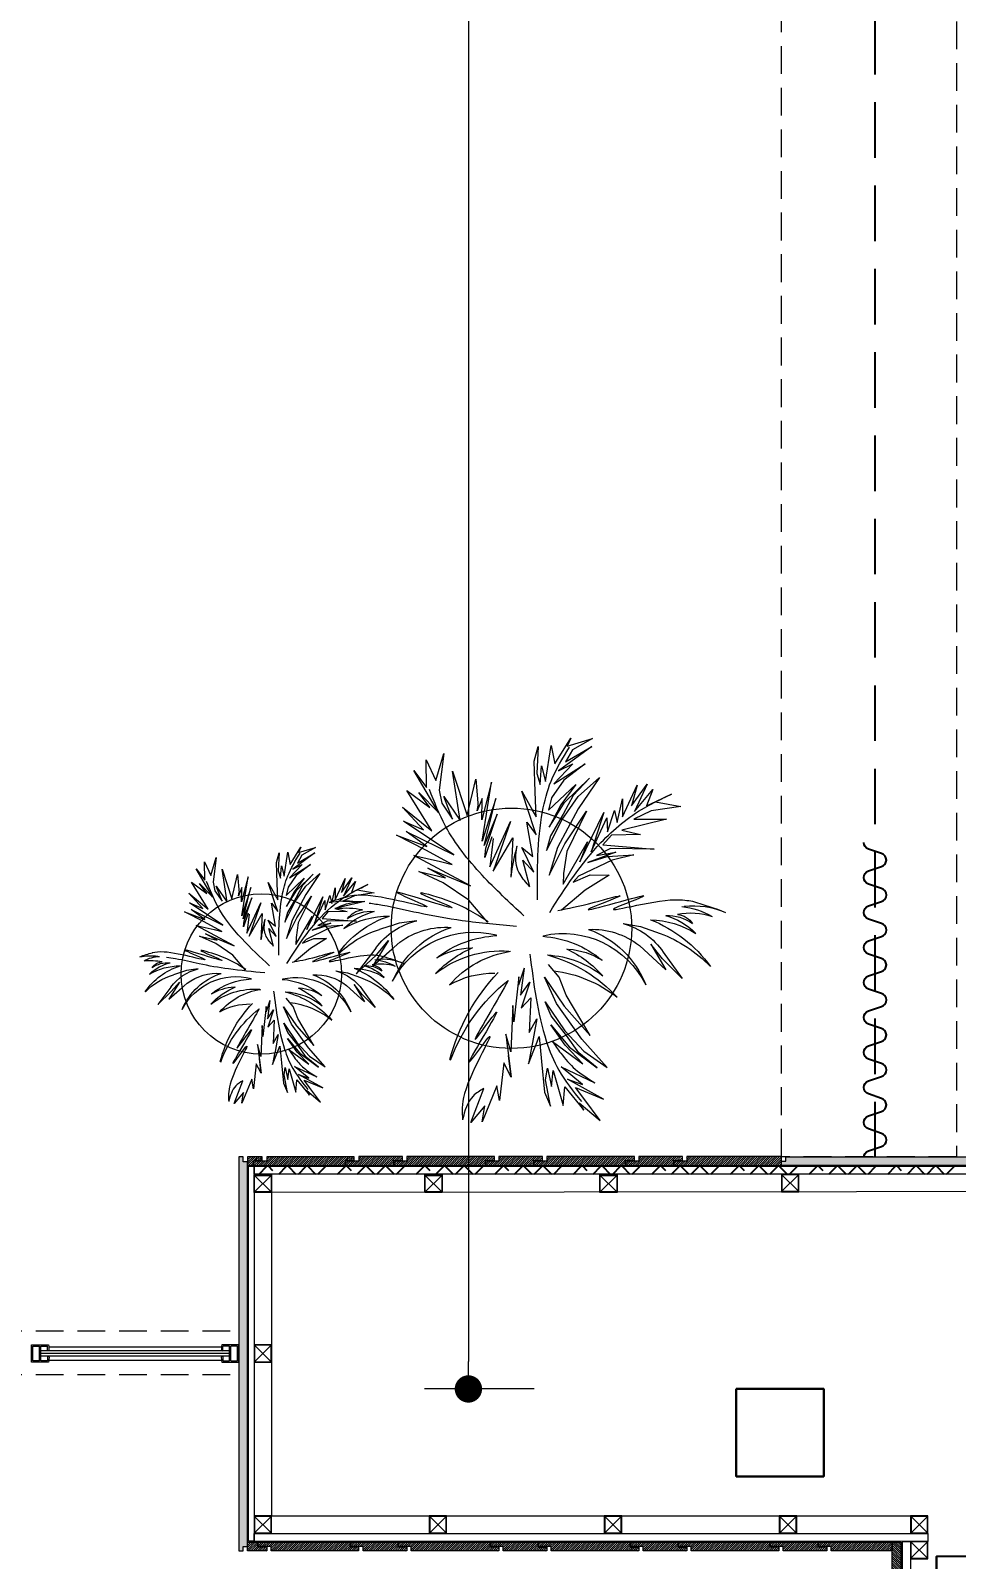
# Model space of a CAD drawing. Header units: centimetres. Extents: x 5488 to 20269, y -31398 to -19684.
# Drawn here: x 18247.1 to 18458.7, y -24051.3 to -23701.6 of the extents above; entities that cross this region are included whole.
import ezdxf

# ---------------------------------------------------------------- set-up
doc = ezdxf.new("R2010")
doc.units = ezdxf.units.CM
doc.set_wipeout_variables(frame=1)
doc.header["$PDMODE"] = 1
doc.linetypes.add('HIDDEN', pattern=[9.525, 6.35, -3.175])
doc.linetypes.add('HIDDENX2', pattern=[19.05, 12.7, -6.35])
doc.layers.add('0-LNS-VLF-PERDE', color=10, linetype='Continuous')
doc.layers.add('xxx_Auto_Kaplama_Alcipan Tarama', color=250, linetype='Continuous')
for name, color, linetype, lineweight in [('CRC_olcu_dıs', 201, 'Continuous', 20), ('xxx_Auto_Dograma_Cam', 153, 'Continuous', 0), ('xxx_Auto_Dograma_Metal', 157, 'Continuous', 0), ('xxx_Auto_Duvar_Duvar Plan Kesit', 7, 'Continuous', 30), ('xxx_Auto_Element_Dograma Metal', 211, 'Continuous', 20), ('xxx_Auto_Kaplama_Ahşap', 34, 'Continuous', 0), ('xxx_Auto_Kaplama_Ahşap Tarama', 16, 'Continuous', 5), ('xxx_Auto_Kaplama_Mermer', 43, 'Continuous', 13), ('xxx_Auto_Kaplama_Siva Sap', 253, 'Continuous', 13), ('xxx_Auto_Konstruksiyon_Metal', 141, 'Continuous', 0), ('xxx_Auto_Tasiyici_Betonarme', 1, 'Continuous', 30), ('xxx_Auto_Tefris_Silik', 252, 'Continuous', 13), ('xxx_Auto_Tefris_Tefris', 32, 'Continuous', 15)]:
    doc.layers.add(name, color=color, linetype=linetype, lineweight=lineweight)
doc.layers.add('wipeout', color=7, linetype='Continuous', true_color=0xffffff)
doc.layers.add('xxx_Auto_Kaplama_Mermer Tarama', color=7, linetype='Continuous', lineweight=0, true_color=0xadadad)
doc.layers.add('xxx_Auto_LANDSCAPE', color=7, linetype='Continuous', lineweight=0, true_color=0x496639)
doc.styles.add('AUTOBAN', font='')
doc.styles.get('AUTOBAN').set_extended_font_data('Helvetica Normal Tr')
doc.dimstyles.new('AUTO_DIM_1-50', dxfattribs={"dimtxt": 10, "dimasz": 6.25, "dimexe": 10, "dimexo": 10, "dimgap": 5, "dimtad": 1, "dimdec": 0, "dimzin": 0, "dimdsep": 46, "dimtxsty": 'AUTOBAN', "dimblk": 'DOT', "dimcen": 5, "dimclrd": 256, "dimclre": 256, "dimclrt": 256, "dimadec": 0, "dimazin": 0, "dimtfac": 1, "dimtdec": 0, "dimtix": 1, "dimtofl": 0, "dimtmove": 1, "dimatfit": 3, "dimfxl": 15, "dimfxlon": 1, "dimtolj": 1, "dimtzin": 0, "dimlwd": -1, "dimlwe": -1, "dimarcsym": 0})
pattern_1 = [(45, (12196.3593, -1362.3951), (-0.2499999996, 0.2499999996), [])]

# ---------------------------------------------------------------- blocks, each defined once
blk = doc.blocks.new('dkm_20_20')
at = {"layer": 'xxx_Auto_Tasiyici_Betonarme'}
blk.add_lwpolyline([(-10, 10), (10, 10), (10, -10), (-10, -10)], close=True, dxfattribs=at)
blk = doc.blocks.new('A$Cb3d25d0a')
at = {"layer": 'xxx_Auto_Konstruksiyon_Metal', "lineweight": 20}
h = blk.add_hatch(color=256, dxfattribs=at)
h.dxf.hatch_style = 1
h.paths.add_polyline_path([(2, 2), (2, -2), (-2, -2), (-2, 2)])
h.paths.add_polyline_path([(1.88, 1.88), (-1.88, 1.88), (-1.88, -1.88), (1.88, -1.88)], flags=16)
for points in [[(2, -2), (2, 2), (-2, 2), (-2, -2)], [(1.88, -1.88), (1.88, 1.88), (-1.88, 1.88), (-1.88, -1.88)]]:
    blk.add_lwpolyline(points, close=True, dxfattribs=at)
for points in [[(1.88, -1.88), (-1.88, 1.88)], [(1.88, 1.88), (-1.88, -1.88)]]:
    blk.add_lwpolyline(points, dxfattribs=at)
blk = doc.blocks.new('*U68')
at = {"layer": 'xxx_Auto_Konstruksiyon_Metal', "color": 0}
blk.add_blockref('A$Cb3d25d0a', (0, 0), dxfattribs=at)
blk = doc.blocks.new('*U69')
at = {"layer": 'xxx_Auto_Kaplama_Ahşap', "color": 0, "linetype": 'ByBlock', "lineweight": -2, "transparency": 16777216}
blk.add_blockref('*U68', (0, 0), dxfattribs=at)
blk = doc.blocks.new('*U79')
at = {"layer": 'xxx_Auto_Konstruksiyon_Metal', "color": 0, "xscale": -1, "rotation": 180}
blk.add_blockref('A$Cb3d25d0a', (0, 0), dxfattribs=at)
blk = doc.blocks.new('*U80')
at = {"layer": 'xxx_Auto_Kaplama_Ahşap', "color": 0, "linetype": 'ByBlock', "lineweight": -2, "transparency": 16777216}
blk.add_blockref('*U79', (0, 0), dxfattribs=at)
blk = doc.blocks.new('*U81')
at = {"layer": 'xxx_Auto_Konstruksiyon_Metal', "color": 0, "rotation": 180}
blk.add_blockref('A$Cb3d25d0a', (0, 0), dxfattribs=at)
blk = doc.blocks.new('*U82')
at = {"layer": 'xxx_Auto_Kaplama_Ahşap', "color": 0, "linetype": 'ByBlock', "lineweight": -2, "transparency": 16777216}
blk.add_blockref('*U81', (0, 0), dxfattribs=at)
blk = doc.blocks.new('gizliprofil_e')
at = {"layer": 'xxx_Auto_Element_Dograma Metal'}
for p, q in [((0.05, -2.3), (0.05, 1.1)), ((0.35, -2.3), (0.35, 1.1))]:
    blk.add_line(p, q, dxfattribs=at)
for points in [[(-1.7, -2.6), (2.2, -2.6), (2.2, 1.4), (-1.7, 1.4)], [(-1.5, 0.05), (-1.5, 0.05), (-1.5, 0.05), (-1.5, 1.1)], [(0.05, 1.1), (-1.5, 1.1)], [(0.35, -2.3), (1.9, -2.3), (1.9, 1.1), (0.35, 1.1)], [(-1.5, -1.25), (-1.5, -1.25), (-1.5, -1.25), (-1.5, -2.3)], [(-1.5, -2.3), (0.05, -2.3)]]:
    blk.add_lwpolyline(points, dxfattribs=at)
for centre, radius, start, end in [((3.52, 0.34), 5.32, 168.5228, 183.0808), ((-1.65, 0.24), 0.24, 230.6527, 307.686), ((2.75, -1.6), 4.56, 175.6886, 192.7072), ((-1.65, -1.44), 0.24, 52.3134, 129.3468)]:
    blk.add_arc(centre, radius, start, end, dxfattribs=at)
blk = doc.blocks.new('*U83')
at = {"layer": 'xxx_Auto_Konstruksiyon_Metal', "color": 0, "rotation": 180}
blk.add_blockref('A$Cb3d25d0a', (0, 0), dxfattribs=at)
blk = doc.blocks.new('*U84')
at = {"layer": 'xxx_Auto_Kaplama_Ahşap', "color": 0, "linetype": 'ByBlock', "lineweight": -2, "transparency": 16777216}
blk.add_blockref('*U83', (0, 0), dxfattribs=at)
blk = doc.blocks.new('*U85')
at = {"layer": 'xxx_Auto_Konstruksiyon_Metal', "color": 0, "rotation": 180}
blk.add_blockref('A$Cb3d25d0a', (0, 0), dxfattribs=at)
blk = doc.blocks.new('*U86')
at = {"layer": 'xxx_Auto_Kaplama_Ahşap', "color": 0, "linetype": 'ByBlock', "lineweight": -2, "transparency": 16777216}
blk.add_blockref('*U85', (0, 0), dxfattribs=at)
blk = doc.blocks.new('*U87')
at = {"layer": 'xxx_Auto_Konstruksiyon_Metal', "color": 0, "rotation": 180}
blk.add_blockref('A$Cb3d25d0a', (0, 0), dxfattribs=at)
blk = doc.blocks.new('*U88')
at = {"layer": 'xxx_Auto_Kaplama_Ahşap', "color": 0, "linetype": 'ByBlock', "lineweight": -2, "transparency": 16777216}
blk.add_blockref('*U87', (0, 0), dxfattribs=at)
blk = doc.blocks.new('*U89')
at = {"layer": 'xxx_Auto_Konstruksiyon_Metal', "color": 0, "rotation": 180}
blk.add_blockref('A$Cb3d25d0a', (0, 0), dxfattribs=at)
blk = doc.blocks.new('*U90')
at = {"layer": 'xxx_Auto_Kaplama_Ahşap', "color": 0, "linetype": 'ByBlock', "lineweight": -2, "transparency": 16777216}
blk.add_blockref('*U89', (0, 0), dxfattribs=at)
blk = doc.blocks.new('*U91')
at = {"layer": 'xxx_Auto_Konstruksiyon_Metal', "color": 0, "rotation": 180}
blk.add_blockref('A$Cb3d25d0a', (0, 0), dxfattribs=at)
blk = doc.blocks.new('*U92')
at = {"layer": 'xxx_Auto_Kaplama_Ahşap', "color": 0, "linetype": 'ByBlock', "lineweight": -2, "transparency": 16777216}
blk.add_blockref('*U91', (0, 0), dxfattribs=at)
blk = doc.blocks.new('*U54')
at = {"layer": '0-LNS-VLF-PERDE', "ltscale": 4}
blk.add_lwpolyline([(-167.48, 3.42, 0.322823), (-165.98, 4.5), (-164.98, 7.5, -0.720759), (-161.98, 7.5), (-160.98, 4.5, 0.720759), (-157.98, 4.5), (-156.98, 7.5, -0.322823), (-155.48, 8.58, -0.322823), (-153.98, 7.5), (-152.98, 4.5, 0.720759), (-149.98, 4.5), (-148.98, 7.5, -0.720759), (-145.98, 7.5), (-144.98, 4.5, 0.720759), (-141.98, 4.5), (-140.98, 7.5, -0.322823), (-139.48, 8.58, -0.322823), (-137.98, 7.5), (-136.98, 4.5, 0.720759), (-133.98, 4.5), (-132.98, 7.5, -0.720759), (-129.98, 7.5), (-128.98, 4.5, 0.720759), (-125.98, 4.5), (-124.98, 7.5, -0.322823), (-123.48, 8.58, -0.322823), (-121.98, 7.5), (-120.98, 4.5, 0.720759), (-117.98, 4.5), (-116.98, 7.5, -0.720759), (-113.98, 7.5), (-112.98, 4.5, 0.322823), (-111.48, 3.42, 0.322823), (-109.98, 4.5), (-108.98, 7.5, -0.720759), (-105.98, 7.5), (-104.98, 4.5, 0.720759), (-101.98, 4.5), (-100.98, 7.5, -0.322823), (-99.48, 8.58, -0.322823), (-97.98, 7.5), (-96.98, 4.5, 0.322823), (-95.48, 3.42, 0.322823)], format="xyb", dxfattribs=at)
at = {"layer": '0-LNS-VLF-PERDE', "linetype": 'HIDDENX2'}
blk.add_lwpolyline([(-167.48, 6), (654.28, 6)], dxfattribs=at)
blk = doc.blocks.new('palm_plan')
at = {"color": 0}
for p, q in [((-46.84, 87.45), (-62.2, 94.74)), ((-62.2, 94.74), (-52.98, 84)), ((-35.71, 74.41), (-52.98, 98.96)), ((-52.98, 98.96), (-46.84, 87.45)), ((-23.8, 73.26), (-39.93, 97.81)), ((-39.93, 97.81), (-36.47, 80.55)), ((-22.27, 78.25), (-29.56, 95.89)), ((-29.56, 95.89), (-23.8, 73.26)), ((-52.98, 84), (-70.26, 86.69)), ((-70.26, 86.69), (-48.38, 79.78)), ((-36.47, 80.55), (-41.85, 90.52)), ((-41.85, 90.52), (-35.71, 74.41)), ((-21.88, 91.67), (-22.27, 78.25)), ((-16.13, 54.85), (-21.88, 91.67)), ((-13.82, 72.11), (-16.89, 87.45)), ((-16.89, 87.45), (-16.13, 54.85)), ((-12.29, 92.06), (-13.82, 72.11)), ((-11.52, 71.73), (-12.29, 92.06)), ((-36.86, 60.22), (-62.58, 77.1)), ((-62.58, 77.1), (-41.47, 57.53)), ((-48.38, 79.78), (-41.85, 74.79)), ((-35.71, 64.82), (-46.07, 75.56)), ((-46.07, 75.56), (-36.86, 60.22)), ((-5.38, 77.1), (-8.83, 60.6)), ((-3.07, 37.59), (-5.38, 77.1)), ((36.16, 67.82), (44.9, 77.21)), ((-41.85, 74.79), (-35.71, 64.82)), ((-10.37, 53.31), (-11.52, 71.73)), ((-1.92, 65.97), (-3.07, 37.59)), ((-1.15, 53.7), (-1.92, 65.97)), ((2.3, 70.19), (-1.15, 53.7)), ((2.3, 53.7), (2.3, 70.19)), ((30.3, 58.6), (36.16, 67.82)), ((-41.47, 57.53), (-64.12, 62.14)), ((-64.12, 62.14), (-49.14, 53.7)), ((-8.83, 60.6), (-10.37, 53.31)), ((-30.97, 42.55), (-66.37, 52.44)), ((-66.37, 52.44), (-42.77, 48.25)), ((-42.77, 48.25), (-54.95, 53.58)), ((-54.95, 53.58), (-46.58, 53.2)), ((-46.58, 53.2), (-50, 53.96)), ((5.38, 34.9), (2.3, 53.7)), ((-29.07, 40.27), (-58.37, 45.97)), ((-58.37, 45.97), (-30.97, 42.55)), ((-27.93, 38.75), (-50, 41.03)), ((-50, 41.03), (-29.07, 40.27)), ((-35.92, 38.37), (-22.6, 36.85)), ((-22.6, 36.85), (-27.93, 38.75)), ((-80.73, 22.52), (-102.23, 28.66)), ((-102.23, 28.66), (-93.02, 21.76)), ((-89.18, 34.03), (-98.39, 35.56)), ((-98.39, 35.56), (-83.04, 29.43)), ((-72.29, 25.59), (-89.18, 34.03)), ((-77.66, 24.82), (-88.41, 28.66)), ((-88.41, 28.66), (-80.73, 22.52)), ((-83.04, 29.43), (-77.66, 24.82)), ((-48.49, 14.09), (-69.22, 33.26)), ((-69.22, 33.26), (-58.47, 18.69)), ((-18.55, 31.73), (-49.26, 31.73)), ((-49.26, 31.73), (-17.01, 28.66)), ((-17.01, 28.66), (-40.81, 26.36)), ((-35.44, 37.1), (-18.55, 31.73)), ((13.05, 18.41), (5.38, 34.9)), ((-106.07, 19.45), (-116.82, 7.18)), ((-93.02, 21.76), (-111.44, 19.45)), ((-111.44, 19.45), (-106.07, 19.45)), ((-58.47, 18.69), (-72.29, 25.59)), ((-35.44, 10.25), (-53.09, 22.52)), ((-53.09, 22.52), (-48.49, 14.09)), ((-40.81, 26.36), (-18.36, 17.24)), ((-116.82, 7.18), (-105.3, 15.62)), ((-112.21, 5.65), (-89.95, 17.92)), ((-96.86, 16.39), (-112.21, 5.65)), ((-105.3, 15.62), (-96.86, 16.39)), ((-81.5, 17.15), (-100.69, 4.88)), ((-100.69, 4.88), (-86.11, 12.55)), ((-89.95, 17.92), (-97.62, 11.78)), ((-97.62, 11.78), (-81.5, 17.15)), ((-65.38, 13.32), (-86.88, 4.88)), ((-86.11, 12.55), (-73.06, 14.85)), ((-73.06, 14.85), (-65.38, 13.32)), ((-26.99, 5.65), (-37.74, 18.69)), ((-37.74, 18.69), (-35.44, 10.25)), ((-17.78, 4.11), (-30.83, 14.85)), ((-30.83, 14.85), (-26.99, 5.65)), ((-80.73, 0.28), (-96.86, -6.62)), ((-73.82, 6.42), (-93.78, -1.25)), ((-93.78, -1.25), (-79.97, 3.35)), ((-86.88, 4.88), (-71.52, 7.95)), ((-63.84, 3.35), (-80.73, 0.28)), ((-79.97, 3.35), (-66.91, 4.11)), ((-56.17, 8.72), (-73.82, 6.42)), ((-71.52, 7.95), (-56.17, 8.72)), ((-66.91, 4.11), (-51.56, 5.65)), ((-42.35, 4.11), (-63.84, 3.35)), ((-51.56, 5.65), (-42.35, 4.11)), ((-96.86, -6.62), (-73.82, -2.79)), ((-50.79, -4.32), (-74.59, -8.16)), ((-74.59, -8.16), (-46.95, -7.39)), ((-73.82, -2.79), (-46.95, -1.25)), ((-29.29, -3.56), (-50.79, -4.32)), ((-46.95, -1.25), (-29.29, -3.56)), ((-46.95, -7.39), (-33.9, -11.23)), ((-44.65, -17.36), (-78.43, -18.13)), ((-78.43, -18.13), (-53.09, -21.2)), ((-27.71, -13.75), (-57.7, -16.59)), ((-57.7, -16.59), (-44.65, -17.36)), ((-33.9, -11.23), (-27.71, -13.75)), ((29.25, -13.53), (45.37, -18.59)), ((29.25, -13.53), (40.16, -14.9)), ((40.16, -14.9), (35.5, -12.77)), ((35.5, -12.77), (62.01, -21.59)), ((45.37, -18.59), (35.57, -20.41)), ((62.01, -21.59), (53.08, -16.94)), ((53.08, -16.94), (79.49, -27.71)), ((-76.13, -28.1), (-90.71, -25.03)), ((-90.71, -25.03), (-80.73, -29.63)), ((-68.45, -25.03), (-82.27, -23.5)), ((-82.27, -23.5), (-76.13, -28.1)), ((-53.09, -21.2), (-76.13, -21.2)), ((-76.13, -21.2), (-68.45, -25.03)), ((-75.36, -44.21), (-67.68, -28.1)), ((-60, -25.8), (-70.75, -55.71)), ((-67.68, -28.1), (-60, -25.8)), ((-60, -31.17), (-52.33, -25.03)), ((-59.24, -35), (-46.18, -21.96)), ((-52.33, -25.03), (-59.24, -35)), ((-46.18, -21.96), (-54.63, -31.17)), ((-53.86, -35), (-36.2, -20.43)), ((-40.04, -26.57), (-44.65, -37.3)), ((-44.65, -37.3), (-30.11, -27.61)), ((-31.6, -18.9), (-40.04, -26.57)), ((-36.2, -20.43), (-31.6, -18.9)), ((-30.11, -27.61), (-12.86, -19.5)), ((25.22, -35.42), (20.93, -26.32)), ((40.7, -40.9), (29.12, -27.37)), ((29.12, -27.37), (40.23, -45.79)), ((35.57, -20.41), (52.36, -22.28)), ((52.36, -22.28), (44.04, -24.96)), ((44.04, -24.96), (63.97, -33.04)), ((79.49, -27.71), (70.84, -20.24)), ((70.84, -20.24), (93.51, -34.47)), ((93.51, -34.47), (82.18, -27.35)), ((93.51, -34.47), (87.39, -26.64)), ((87.39, -26.64), (109.62, -33.92)), ((129.23, -23.51), (107.01, -21.95)), ((116.39, -26.98), (129.23, -23.51)), ((126.11, -29.76), (116.39, -26.98)), ((-89.18, -31.93), (-105.3, -35)), ((-105.3, -35), (-86.88, -35)), ((-86.88, -35), (-103.77, -39.6)), ((-80.73, -29.63), (-102.23, -29.63)), ((-102.23, -29.63), (-89.18, -31.93)), ((-91.48, -44.21), (-82.27, -36.54)), ((-90.71, -54.94), (-73.06, -32.7)), ((-82.27, -36.54), (-90.71, -54.94)), ((-73.06, -32.7), (-75.36, -44.21)), ((-70.75, -55.71), (-60, -31.17)), ((-54.63, -31.17), (-62.31, -45.74)), ((-62.31, -45.74), (-53.86, -35)), ((33.49, -43.95), (25.22, -35.42)), ((49, -40.98), (42.68, -34.1)), ((42.68, -34.1), (53.79, -52.52)), ((63.97, -33.04), (54.38, -33.8)), ((54.38, -33.8), (81.77, -40.67)), ((109.62, -33.92), (102.15, -28.72)), ((102.15, -28.72), (126.11, -29.76)), ((-93.02, -40.37), (-106.07, -51.11)), ((-106.07, -51.11), (-97.62, -44.21)), ((-103.77, -39.6), (-93.02, -40.37)), ((-97.62, -44.21), (-101.46, -59.55)), ((-101.46, -59.55), (-91.48, -44.21)), ((50.03, -67.81), (33.49, -43.95)), ((40.23, -45.79), (50.03, -67.81)), ((54.11, -64.23), (40.7, -40.9)), ((56.11, -54.67), (49, -40.98)), ((61.84, -56.44), (54.09, -43.16)), ((54.09, -43.16), (61.81, -59.2)), ((81.77, -40.67), (63.69, -39.64)), ((63.69, -39.64), (77.03, -47.43)), ((53.79, -52.52), (60.45, -68.34)), ((62.6, -66.02), (56.11, -54.67)), ((67.67, -70.97), (61.84, -56.44)), ((62.98, -48.36), (67.67, -70.97)), ((77.03, -47.43), (93.33, -56.96)), ((88.41, -59.26), (79.08, -56.18)), ((79.08, -56.18), (95.97, -70.83)), ((86.12, -54.34), (79.33, -52.35)), ((79.33, -52.35), (88.41, -59.26)), ((99.65, -63.84), (86.12, -54.34)), ((-21.11, -57.48), (-24, -68.02)), ((63.49, -85.62), (54.11, -64.23)), ((61.81, -59.2), (66.31, -80.11)), ((79.32, -76.19), (75, -59.76)), ((75, -59.76), (75.22, -82.54)), ((93.33, -56.96), (99.65, -63.84)), ((-24, -68.02), (-25.08, -80.8)), ((60.45, -68.34), (63.49, -85.62)), ((66.31, -80.11), (62.6, -66.02)), ((80.26, -66.41), (79.32, -76.19)), ((82.16, -91.76), (80.26, -66.41)), ((82.76, -73.04), (82.16, -91.76)), ((86.73, -80.53), (82.76, -73.04)), ((95.97, -70.83), (85.15, -66.89)), ((85.15, -66.89), (93.3, -83.57)), ((95.03, -95.31), (86.73, -80.53)), ((93.3, -83.57), (90.36, -79.07)), ((90.36, -79.07), (95.03, -95.31))]:
    blk.add_line(p, q, dxfattribs=at)
for points in [[(56.14, 74.49), (75.63, 78.86), (59.72, 72.5), (48.59, 69.33), (66.88, 71.71), (46.6, 62.55)], [(-15.51, -87.3), (-5.65, -104.67), (-11.63, -88.62), (-16.76, -78.24), (-6.23, -93.38), (-13.08, -72.21)]]:
    blk.add_lwpolyline(points, dxfattribs=at)
for centre, radius, start, end in [((99.17, 53.3), 81.81, 133.81944, 142.41499), ((64.92, 79.92), 34.25, 126.95285, 151.86942), ((82.98, 82.64), 50.1, 143.6631, 162.87038), ((90.53, 79.14), 53.98, 149.04253, 166.44838), ((85.76, 51.52), 56.24, 125.181, 155.21391), ((80.37, 33.28), 61.93, 99.57062, 137.52091), ((69.12, 57.69), 42.79, 111.98001, 140.92778), ((59.95, 75.91), 25.52, 120.68228, 159.65167), ((49.47, 85.09), 13.11, 100.6314, 149.19483), ((92.71, 33.32), 65.05, 110.59419, 137.49724), ((64.52, 31.9), 43.41, 101.12715, 142.03804), ((73.53, 0.03), 56.68, 93.0923, 169.43104), ((69.91, 20.84), 47.78, 119.2037, 159.35603), ((68.76, -2.86), 59.51, 88.35274, 137.05741), ((75.71, -19.74), 64.86, 117.24824, 152.69594), ((71.95, 0.37), 45.64, 124.63013, 152.18172), ((85.89, -24.6), 66.7, 117.57029, 159.02957), ((77.24, -30.93), 69.13, 108.74819, 132.00795), ((75.42, -36.07), 62.46, 106.29112, 146.55726), ((89.12, -20.29), 54.1, 125.24331, 156.33285), ((77.98, -118.6), 124.94, 80.11436, 108.49853), ((90.77, -108.29), 112.52, 85.42798, 116.71611), ((51.32, -50.14), 56.68, 142.79498, 219.13373), ((67.42, -38.46), 64.86, 159.53008, 194.97778), ((72.58, -45.48), 60.92, 158.59015, 193.41286), ((103.98, -38.38), 89.4, 170.25724, 202.88355), ((50, -49.19), 45.64, 160.04431, 187.5959), ((76.73, -32.07), 69.13, 180.21807, 203.47783), ((97.56, -54.6), 78.17, 162.32522, 193.71765), ((33.47, -61.44), 47.78, 152.87, 193.02233), ((50.25, -44.67), 59.51, 175.16861, 223.87329), ((21.66, -64.88), 43.41, 170.18799, 211.09887), ((21.4, -93.79), 56.24, 157.01211, 187.04502), ((54.53, -75.84), 85, 177.29514, 209.19575), ((-14, -91.07), 25.52, 152.57436, 191.54374), ((5.65, -85.62), 42.79, 171.29824, 200.24601), ((62.27, -86.14), 87.67, 176.46895, 200.82085), ((-1.59, -113.58), 52.23, 149.5519, 178.13356), ((200.52, -129.14), 254.9, 171.27038, 176.11868), ((2.24, -101.23), 50.49, 162.36513, 184.77305), ((-5.72, -110.21), 42.63, 144.61489, 173.56583), ((-27.84, -89.48), 13.11, 163.0312, 211.59462)]:
    blk.add_arc(centre, radius, start, end, dxfattribs=at)
for points in [[(12.54, 18.56), (11.25, 47.52), (13.83, 63.6), (13.83, 42.37), (19.63, 77.12), (19.63, 57.81), (29.29, 93.85), (34.44, 103.5)], [(0, 0), (-12.02, 33.89), (-30.06, 66.92), (-46.37, 85.36)], [(7.87, 1.31), (18.64, 33.22), (25.57, 59.75), (30.57, 81.66), (32.88, 89.74)], [(-12.4, -3.56), (-63.08, 16.39), (-82.27, 19.45), (-106.07, 17.92)], [(-17.78, 4.11), (-22.26, 12.87), (-31.96, 20.07), (-37.05, 21.73), (-25.27, 19.36), (-18.36, 17.24)], [(40.19, -7.78), (65.46, -5.69), (81.71, -4.5), (61.04, -9.39), (96.2, -7.03), (77.41, -11.47), (114.7, -12.58), (129.93, -18.14)], [(-8.57, -13.53), (-60.77, -24.26), (-91.48, -39.6), (-102.23, -48.04)], [(-11.67, -17.51), (-25.7, -35.93), (-35.89, -48.65), (-20.16, -34.38), (-42, -62.03), (-27.7, -49.05), (-47.89, -80.43), (-51.58, -90.73)], [(19.89, -13.23), (64.29, -44.75), (77.35, -59.14), (89.08, -79.91)], [(107.01, -21.95), (113.96, -17.96), (129.93, -18.14)], [(62.98, -48.36), (67.38, -55.92), (72.6, -68.22), (75.22, -82.54)]]:
    blk.add_spline(points, degree=3, dxfattribs=at)
blk = doc.blocks.new('A$C21533CF2')
blk.add_wipeout([(74.13, 39.49), (75.2, 40.42), (76.21, 41.4), (77.18, 42.44), (78.09, 43.52), (78.94, 44.65), (79.73, 45.82), (80.45, 47.03), (81.12, 48.28), (81.71, 49.57), (82.24, 50.88), (82.7, 52.21), (83.09, 53.57), (83.41, 54.95), (83.65, 56.34), (83.82, 57.75), (83.92, 59.16), (83.94, 60.57), (83.89, 61.99), (83.77, 63.39), (83.57, 64.79), (83.3, 66.18), (82.96, 67.55), (82.54, 68.91), (82.06, 70.23), (81.5, 71.54), (80.88, 72.81), (80.2, 74.04), (79.45, 75.24), (78.63, 76.4), (77.76, 77.51), (76.83, 78.58), (75.85, 79.6), (74.82, 80.56), (73.73, 81.47), (72.6, 82.32), (71.43, 83.11), (70.22, 83.83), (68.97, 84.5), (67.69, 85.09), (66.37, 85.62), (65.04, 86.08), (63.68, 86.47), (62.3, 86.79), (60.91, 87.03), (59.5, 87.2), (58.09, 87.3), (56.68, 87.32), (55.27, 87.27), (53.86, 87.15), (52.46, 86.95), (51.07, 86.68), (49.7, 86.34), (48.35, 85.92), (47.02, 85.44), (45.72, 84.89), (44.45, 84.26), (43.21, 83.58), (42.01, 82.83), (40.85, 82.02), (39.74, 81.14), (38.67, 80.22), (37.66, 79.23), (36.69, 78.2), (35.78, 77.11), (34.93, 75.98), (34.14, 74.81), (33.42, 73.6), (32.75, 72.35), (32.16, 71.07), (31.63, 69.76), (31.17, 68.42), (30.78, 67.06), (30.46, 65.68), (30.22, 64.29), (30.05, 62.89), (29.95, 61.47), (29.93, 60.06), (29.98, 58.65), (30.1, 57.24), (30.3, 55.84), (30.57, 54.45), (30.91, 53.08), (31.33, 51.73), (31.81, 50.4), (32.37, 49.1), (32.99, 47.83), (33.67, 46.59), (34.42, 45.39), (35.24, 44.23), (36.11, 43.12), (37.04, 42.05), (38.02, 41.04), (39.05, 40.07), (40.14, 39.17), (41.27, 38.32), (42.44, 37.53), (43.65, 36.8), (44.9, 36.14), (46.18, 35.54), (47.5, 35.01), (48.83, 34.55), (50.19, 34.16), (51.57, 33.85), (52.96, 33.6), (54.37, 33.43), (55.78, 33.33), (57.19, 33.31), (58.6, 33.36), (60.01, 33.48), (61.41, 33.68), (62.8, 33.95), (64.17, 34.3), (65.52, 34.71), (66.85, 35.19), (68.15, 35.75), (69.42, 36.37), (70.66, 37.06), (71.86, 37.81), (73.02, 38.62)]).dxf.layer = 'wipeout'
at = {"layer": 'xxx_Auto_Tefris_Tefris'}
blk.add_circle((56.93, 60.32), 27, dxfattribs=at)
at = {"layer": 'xxx_Auto_LANDSCAPE', "xscale": -0.364783083416274, "yscale": 0.364783083416274, "zscale": 0.3647830834162722, "rotation": 328.9633282841189}
blk.add_blockref('palm_plan', (59.41, 57.23), dxfattribs=at)
blk = doc.blocks.new('_DOT')
at = {"color": 0, "linetype": 'ByBlock', "lineweight": 0}
blk.add_line((-0.5, 0), (-1, 0), dxfattribs=at)
at = {"linetype": 'ByBlock', "lineweight": 0, "const_width": 0.5}
blk.add_lwpolyline([(-0.25, 0, 1), (0.25, 0, 1)], format="xyb", close=True, dxfattribs=at)
blk = doc.blocks.new('*D203')
at = {"layer": 'Defpoints', "color": 0, "transparency": 16777216}
for p in [(18411.95, -23081.67), (18347.15, -24012.29), (18408.38, -24012.29)]:
    blk.add_point(p, dxfattribs=at)
at = {"layer": 'xxx_Auto_Konstruksiyon_Metal', "transparency": 16777216}
for p, q in [((18362.15, -23081.67), (18337.15, -23081.67)), ((18347.15, -23087.92), (18347.15, -24006.04)), ((18362.15, -24012.29), (18337.15, -24012.29))]:
    blk.add_line(p, q, dxfattribs=at)
at = {"layer": 'xxx_Auto_Konstruksiyon_Metal', "transparency": 16777216, "xscale": 6.25, "yscale": 6.25, "zscale": 6.25}
for p, rotation in [((18347.15, -23081.67), 90), ((18347.15, -24012.29), 270)]:
    blk.add_blockref('_DOT', p, dxfattribs=dict(at, rotation=rotation))
at = {"layer": 'xxx_Auto_Konstruksiyon_Metal', "transparency": 16777216, "insert": (18337.15, -23546.98), "char_height": 10, "attachment_point": 5, "rotation": 90, "style": 'AUTOBAN'}
blk.add_mtext('\\A1;931', dxfattribs=at)

msp = doc.modelspace()

# ---------------------------------------------------------------- hatches: boundary and pattern name
at = {"layer": 'xxx_Auto_Kaplama_Ahşap Tarama', "true_color": 0xcba65d}
h = msp.add_hatch(dxfattribs=at)
h.set_pattern_fill('JIS_WOOD', color=43, scale=0.5)
h.set_pattern_definition([(45, (12195.3593, -1274.23445), (-0.2499999996, 0.2499999996), [])])
h.paths.add_polyline_path([(18296.69, -23961.17), (18298.05, -23961.17), (18298.05, -23960.07), (18300.05, -23960.07), (18300.05, -23959.17), (18296.69, -23959.17)])
h = msp.add_hatch(dxfattribs=at)
h.set_pattern_fill('JIS_WOOD', color=43, scale=0.5)
h.set_pattern_definition([(45, (-9779.61303, 0), (-0.2499999996, 0.2499999996), [])])
h.paths.add_polyline_path([(18397.07, -23960.16), (18394.07, -23960.16), (18394.07, -23961.16), (18394.39, -23961.16), (18418.68, -23961.16), (18418.68, -23959.16), (18397.07, -23959.16)])
h.paths.add_polyline_path([(18386.08, -23960.16), (18383.08, -23960.16), (18383.08, -23961.16), (18383.4, -23961.16), (18394.07, -23961.16), (18394.08, -23960.06), (18396.07, -23960.06), (18396.07, -23959.16), (18386.08, -23959.16)])
h.paths.add_polyline_path([(18365.08, -23960.16), (18362.08, -23960.16), (18362.08, -23961.16), (18362.4, -23961.16), (18383.08, -23961.16), (18383.08, -23960.06), (18385.08, -23960.06), (18385.08, -23959.16), (18365.08, -23959.16)])
h.paths.add_polyline_path([(18354.08, -23960.16), (18351.08, -23960.16), (18351.08, -23961.16), (18351.4, -23961.16), (18362.08, -23961.16), (18362.08, -23960.06), (18364.08, -23960.06), (18364.08, -23959.16), (18354.08, -23959.16)])
h.paths.add_polyline_path([(18333.08, -23960.17), (18330.08, -23960.17), (18330.08, -23961.17), (18330.4, -23961.17), (18351.08, -23961.17), (18351.08, -23960.07), (18353.08, -23960.07), (18353.08, -23959.16), (18333.08, -23959.16)])
h.paths.add_polyline_path([(18301.05, -23960.17), (18298.05, -23960.17), (18298.05, -23961.17), (18309.82, -23961.17), (18319.08, -23961.17), (18319.08, -23960.07), (18321.04, -23960.07), (18321.04, -23959.17), (18301.05, -23959.17)])
h.paths.add_polyline_path([(18322.08, -23960.17), (18319.08, -23960.17), (18319.08, -23961.17), (18319.4, -23961.17), (18330.08, -23961.17), (18330.08, -23960.07), (18332.08, -23960.07), (18332.08, -23959.16), (18322.08, -23959.16)])
h = msp.add_hatch(dxfattribs=at)
h.set_pattern_fill('JIS_WOOD', color=43, scale=0.5)
h.set_pattern_definition(pattern_1)
h.paths.add_polyline_path([(18296.69, -24047.33), (18299.05, -24047.33), (18299.05, -24048.43), (18301.05, -24048.43), (18301.05, -24049.33), (18296.69, -24049.33)])
h = msp.add_hatch(dxfattribs=at)
h.set_pattern_fill('JIS_WOOD', color=43, scale=0.5)
h.set_pattern_definition(pattern_1)
h.paths.add_polyline_path([(18302.05, -24048.33), (18299.05, -24048.33), (18299.05, -24047.33), (18309.82, -24047.33), (18320.09, -24047.33), (18320.09, -24048.43), (18322.05, -24048.43), (18322.05, -24049.33), (18302.05, -24049.33)])
h = msp.add_hatch(dxfattribs=at)
h.set_pattern_fill('JIS_WOOD', color=43, scale=0.5, angle=180)
h.set_pattern_definition([(225, (24350.6669, -46730.4657), (0.2499999996, -0.2499999996), [])])
h.paths.add_polyline_path([(18323.09, -24048.33), (18320.09, -24048.33), (18320.09, -24047.33), (18320.41, -24047.33), (18331.09, -24047.33), (18331.09, -24048.43), (18333.09, -24048.43), (18333.09, -24049.33), (18323.09, -24049.33)])
h = msp.add_hatch(dxfattribs=at)
h.set_pattern_fill('JIS_WOOD', color=43, scale=0.5, angle=180)
h.set_pattern_definition([(225, (24361.66447, -46730.4686), (0.2499999996, -0.2499999996), [])])
h.paths.add_polyline_path([(18334.09, -24048.33), (18331.09, -24048.33), (18331.09, -24047.33), (18331.41, -24047.33), (18352.09, -24047.33), (18352.09, -24048.43), (18354.09, -24048.43), (18354.09, -24049.33), (18334.09, -24049.33)])
h = msp.add_hatch(dxfattribs=at)
h.set_pattern_fill('JIS_WOOD', color=43, scale=0.5, angle=180)
h.set_pattern_definition([(225, (24382.66406, -46730.46977), (0.2499999996, -0.2499999996), [])])
h.paths.add_polyline_path([(18355.09, -24048.34), (18352.09, -24048.34), (18352.09, -24047.33), (18352.41, -24047.33), (18363.09, -24047.33), (18363.09, -24048.44), (18365.09, -24048.44), (18365.09, -24049.34), (18355.09, -24049.34)])
h = msp.add_hatch(dxfattribs=at)
h.set_pattern_fill('JIS_WOOD', color=43, scale=0.5, angle=180)
h.set_pattern_definition([(225, (24393.6616, -46730.4727), (0.2499999996, -0.2499999996), [])])
h.paths.add_polyline_path([(18366.09, -24048.34), (18363.09, -24048.34), (18363.09, -24047.33), (18363.41, -24047.33), (18384.09, -24047.33), (18384.09, -24048.44), (18386.09, -24048.44), (18386.09, -24049.34), (18366.09, -24049.34)])
h = msp.add_hatch(dxfattribs=at)
h.set_pattern_fill('JIS_WOOD', color=43, scale=0.5, angle=180)
h.set_pattern_definition([(225, (24414.6612, -46730.47386), (0.2499999996, -0.2499999996), [])])
h.paths.add_polyline_path([(18387.09, -24048.34), (18384.09, -24048.34), (18384.09, -24047.34), (18384.41, -24047.34), (18395.09, -24047.34), (18395.09, -24048.44), (18397.09, -24048.44), (18397.09, -24049.34), (18387.09, -24049.34)])
h = msp.add_hatch(dxfattribs=at)
h.set_pattern_fill('JIS_WOOD', color=43, scale=0.5, angle=180)
h.set_pattern_definition([(225, (24425.65874, -46730.4509), (0.2499999996, -0.2499999996), [])])
h.paths.add_polyline_path([(18398.08, -24048.31), (18395.09, -24048.31), (18395.09, -24047.31), (18395.4, -24047.31), (18416.08, -24047.31), (18416.09, -24048.41), (18418.08, -24048.41), (18418.08, -24049.32), (18398.08, -24049.32)])
h = msp.add_hatch(dxfattribs=at)
h.set_pattern_fill('JIS_WOOD', color=43, scale=0.5, angle=180)
h.set_pattern_definition([(225, (24446.65833, -46730.45206), (0.2499999996, -0.2499999996), [])])
h.paths.add_polyline_path([(18419.08, -24048.32), (18416.08, -24048.32), (18416.08, -24047.32), (18416.4, -24047.32), (18427.08, -24047.32), (18427.08, -24048.42), (18429.08, -24048.42), (18429.08, -24049.32), (18419.08, -24049.32)])
h = msp.add_hatch(dxfattribs=at)
h.set_pattern_fill('JIS_WOOD', color=43, scale=0.5, angle=180)
h.set_pattern_definition([(225, (24457.6559, -46730.47737), (0.2499999996, -0.2499999996), [])])
h.paths.add_polyline_path([(18430.08, -24048.32), (18427.08, -24048.32), (18427.08, -24047.32), (18427.4, -24047.32), (18443.98, -24047.32), (18443.98, -24049.32), (18430.08, -24049.32)])
h = msp.add_hatch(dxfattribs=at)
h.set_pattern_fill('JIS_WOOD', color=43, scale=0.5, angle=90)
h.set_pattern_definition([(135, (-4237.147, -30074.89058), (-0.2499999996, -0.2499999996), [])])
h.paths.add_polyline_path([(18445.99, -24047.32), (18445.99, -24055.31), (18444.89, -24055.32), (18444.89, -24057.31), (18443.98, -24057.31), (18443.98, -24047.32)])
at = {"layer": 'xxx_Auto_Kaplama_Alcipan Tarama'}
h = msp.add_hatch(dxfattribs=at)
h.set_pattern_fill('ANSI38', color=256, angle=180)
h.set_pattern_definition([(225, (2130.074, -29858.9856), (2.24506403, -2.24506403), []), (315, (2130.074, -29858.9856), (6.7351921, -2.24506403), [7.9375, -4.7625])])
h.paths.add_polyline_path([(18417.67, -23961.36), (18297.17, -23961.36), (18297.17, -23963.17), (18499.67, -23963.17), (18499.67, -23963.16), (18503.66, -23963.16), (18503.66, -23961.36)])
at = {"layer": 'xxx_Auto_Kaplama_Mermer Tarama'}
h = msp.add_hatch(dxfattribs=at)
h.set_pattern_fill('AR-CONC', color=241, scale=0.01)
h.set_pattern_definition([(50, (11974.298, -1353.1442), (1.82184669, -0.15939086), [0.1905, -2.0955]), (355, (11974.298, -1353.1442), (-0.35243421, 1.91056845), [0.1524, -1.67640584]), (100.451445, (11974.4499, -1353.1575), (1.46941247, 1.75117752), [0.16190009, -1.78090245]), (46.1842, (11974.298, -1352.6362), (2.7107904, -0.42042328), [0.28575, -3.14325]), (96.635558, (11974.524, -1352.6712), (2.37404134, 2.47426125), [0.24285023, -2.67135608]), (351.184151, (11974.298, -1352.6362), (2.37404134, 2.47426125), [0.22859967, -2.51459732]), (21, (11974.552, -1352.7632), (1.51614391, -1.02265198), [0.1905, -2.0955]), (326, (11974.552, -1352.7632), (0.61802028, 1.84187966), [0.1524, -1.6764]), (71.451445, (11974.6784, -1352.8484), (2.13416419, 0.81922769), [0.16190009, -1.78089938]), (37.5, (11974.29803, -1353.1442), (0.030886033, 0.845550389), [0, -1.65608, 0, -1.7018, 0, -1.68275]), (7.5, (11974.298, -1353.1442), (0.668196625, 1.001805748), [0, -0.97028, 0, -1.61798, 0, -0.64135]), (327.5, (11973.7316, -1353.1442), (1.355905952, -0.05728744), [0, -0.635, 0, -1.9812, 0, -2.6289]), (317.5, (11973.4776, -1353.1442), (1.481291814, 0.25426491), [0, -0.8255, 0, -1.31572, 0, -1.8669])])
h.paths.add_polyline_path([(18296.69, -23960.33), (18295.69, -23960.33), (18295.69, -23959.17), (18294.69, -23959.17), (18294.69, -24002.17), (18294.69, -24006.17), (18294.69, -24049.33), (18295.69, -24049.33), (18295.69, -24048.33), (18296.69, -24048.33), (18296.69, -24047.33)])
h = msp.add_hatch(dxfattribs=at)
h.set_pattern_fill('AR-CONC', color=241, scale=0.01, angle=90)
h.set_pattern_definition([(140, (2131.085, -29898.9872), (0.15939086, 1.82184669), [0.1905, -2.0955]), (85, (2131.085, -29898.9872), (-1.91056845, -0.35243421), [0.1524, -1.67640584]), (190.451445, (2131.0983, -29898.8353), (-1.75117752, 1.46941247), [0.16190009, -1.78090245]), (136.1842, (2130.577, -29898.9872), (0.42042328, 2.7107904), [0.28575, -3.14325]), (186.635558, (2130.612, -29898.7613), (-2.47426125, 2.37404134), [0.24285023, -2.6713561]), (81.184151, (2130.577, -29898.9872), (-2.47426125, 2.37404134), [0.22859967, -2.5145973]), (111, (2130.704, -29898.7332), (1.02265198, 1.51614391), [0.1905, -2.0955]), (56, (2130.704, -29898.7332), (-1.84187966, 0.61802028), [0.1524, -1.6764]), (161.451445, (2130.7892, -29898.6068), (-0.81922769, 2.1341642), [0.16190009, -1.78089938]), (127.5, (2131.085, -29898.9872), (-0.845550389, 0.030886033), [0, -1.65608, 0, -1.7018, 0, -1.68275]), (97.5, (2131.085, -29898.9872), (-1.00180575, 0.668196625), [0, -0.97028, 0, -1.61798, 0, -0.64135]), (57.5, (2131.085, -29899.5536), (0.05728744, 1.355905952), [0, -0.635, 0, -1.9812, 0, -2.6289]), (47.5, (2131.085, -29899.8076), (-0.25426491, 1.48129181), [0, -0.8255, 0, -1.31572, 0, -1.8669])])
edge = h.paths.add_edge_path()
edge.add_line((18419.68, -23959.17), (18508.68, -23959.17))
edge.add_line((18508.68, -23959.17), (18508.68, -23960.17))
edge.add_line((18508.68, -23960.17), (18507.68, -23960.17))
edge.add_line((18507.68, -23960.17), (18507.68, -23961.17))
edge.add_line((18507.68, -23961.17), (18418.68, -23961.17))
edge.add_line((18418.68, -23961.17), (18418.68, -23960.17))
edge.add_line((18418.68, -23960.17), (18419.68, -23960.17))
edge.add_line((18419.68, -23960.17), (18419.68, -23959.17))

# ---------------------------------------------------------------- linework, layer by layer
at = {"layer": 'xxx_Auto_Dograma_Cam'}
for points in [[(18292.54, -24003.57), (18249.44, -24003.57)], [(18292.54, -24004.17), (18249.44, -24004.17)], [(18292.54, -24004.77), (18249.44, -24004.77)]]:
    msp.add_lwpolyline(points, dxfattribs=at)
at = {"layer": 'xxx_Auto_Dograma_Metal'}
for points in [[(18251.27, -24002.67), (18290.69, -24002.67)], [(18251.27, -24005.67), (18290.69, -24005.67)]]:
    msp.add_lwpolyline(points, dxfattribs=at)
at = {"layer": 'xxx_Auto_Duvar_Duvar Plan Kesit'}
msp.add_lwpolyline([(19000.55, -24049.13), (18627.75, -24049.8), (18627.75, -24049.44), (18454.13, -24050.62), (18454.19, -24091.21), (18471.85, -24091.25), (18471.9, -24065.81), (18612.32, -24064.86), (18612.09, -24094.66), (18629.4, -24094.75), (18629.55, -24065.1), (19000.58, -24064.44)], dxfattribs=at)
at = {"layer": 'xxx_Auto_Kaplama_Ahşap'}
for points in [[(18296.69, -23961.17), (18298.05, -23961.17), (18298.05, -23961.17), (18298.05, -23961.17), (18298.05, -23960.07), (18300.05, -23960.07), (18300.05, -23959.17), (18296.69, -23959.17)], [(18301.05, -23960.17), (18298.05, -23960.17), (18298.05, -23961.17), (18309.82, -23961.17), (18319.08, -23961.17), (18319.08, -23960.07), (18321.04, -23960.07), (18321.04, -23959.17), (18301.05, -23959.17)], [(18322.08, -23960.17), (18319.08, -23960.17), (18319.08, -23961.17), (18319.4, -23961.17), (18330.08, -23961.17), (18330.08, -23960.07), (18332.08, -23960.07), (18332.08, -23959.16), (18322.08, -23959.16)], [(18333.08, -23960.17), (18330.08, -23960.17), (18330.08, -23961.17), (18330.4, -23961.17), (18351.08, -23961.17), (18351.08, -23960.07), (18353.08, -23960.07), (18353.08, -23959.16), (18333.08, -23959.16)], [(18354.08, -23960.16), (18351.08, -23960.16), (18351.08, -23961.16), (18351.4, -23961.16), (18362.08, -23961.16), (18362.08, -23960.06), (18364.08, -23960.06), (18364.08, -23959.16), (18354.08, -23959.16)], [(18365.08, -23960.16), (18362.08, -23960.16), (18362.08, -23961.16), (18362.4, -23961.16), (18383.08, -23961.16), (18383.08, -23960.06), (18385.08, -23960.06), (18385.08, -23959.16), (18365.08, -23959.16)], [(18386.08, -23960.16), (18383.08, -23960.16), (18383.08, -23961.16), (18383.4, -23961.16), (18394.07, -23961.16), (18394.08, -23960.06), (18396.07, -23960.06), (18396.07, -23959.16), (18386.08, -23959.16)], [(18397.07, -23960.16), (18394.07, -23960.16), (18394.07, -23961.16), (18394.39, -23961.16), (18418.68, -23961.16), (18418.68, -23959.16), (18397.07, -23959.16)], [(18296.69, -24047.33), (18299.05, -24047.33), (18299.05, -24047.33), (18299.05, -24047.33), (18299.05, -24048.43), (18301.05, -24048.43), (18301.05, -24049.33), (18296.69, -24049.33)], [(18302.05, -24048.33), (18299.05, -24048.33), (18299.05, -24047.33), (18309.82, -24047.33), (18320.09, -24047.33), (18320.09, -24048.43), (18322.05, -24048.43), (18322.05, -24049.33), (18302.05, -24049.33)], [(18323.09, -24048.33), (18320.09, -24048.33), (18320.09, -24047.33), (18320.41, -24047.33), (18331.09, -24047.33), (18331.09, -24048.43), (18333.09, -24048.43), (18333.09, -24049.33), (18323.09, -24049.33)], [(18334.09, -24048.33), (18331.09, -24048.33), (18331.09, -24047.33), (18331.41, -24047.33), (18352.09, -24047.33), (18352.09, -24048.43), (18354.09, -24048.43), (18354.09, -24049.33), (18334.09, -24049.33)], [(18355.09, -24048.34), (18352.09, -24048.34), (18352.09, -24047.33), (18352.41, -24047.33), (18363.09, -24047.33), (18363.09, -24048.44), (18365.09, -24048.44), (18365.09, -24049.34), (18355.09, -24049.34)], [(18366.09, -24048.34), (18363.09, -24048.34), (18363.09, -24047.33), (18363.41, -24047.33), (18384.09, -24047.33), (18384.09, -24048.44), (18386.09, -24048.44), (18386.09, -24049.34), (18366.09, -24049.34)], [(18387.09, -24048.34), (18384.09, -24048.34), (18384.09, -24047.34), (18384.41, -24047.34), (18395.09, -24047.34), (18395.09, -24048.44), (18397.09, -24048.44), (18397.09, -24049.34), (18387.09, -24049.34)], [(18398.08, -24048.31), (18395.09, -24048.31), (18395.09, -24047.31), (18395.4, -24047.31), (18416.08, -24047.31), (18416.09, -24048.41), (18418.08, -24048.41), (18418.08, -24049.32), (18398.08, -24049.32)], [(18419.08, -24048.32), (18416.08, -24048.32), (18416.08, -24047.32), (18416.4, -24047.32), (18427.08, -24047.32), (18427.08, -24048.42), (18429.08, -24048.42), (18429.08, -24049.32), (18419.08, -24049.32)], [(18430.08, -24048.32), (18427.08, -24048.32), (18427.08, -24047.32), (18427.4, -24047.32), (18443.98, -24047.32), (18443.98, -24049.32), (18430.08, -24049.32)], [(18445.99, -24047.32), (18445.99, -24055.31), (18444.89, -24055.32), (18444.89, -24057.31), (18443.98, -24057.31), (18443.98, -24047.32)]]:
    msp.add_lwpolyline(points, close=True, dxfattribs=at)
at = {"layer": 'xxx_Auto_Kaplama_Mermer'}
msp.add_lwpolyline([(18296.69, -23960.33), (18295.69, -23960.33), (18295.69, -23959.17), (18294.69, -23959.17), (18294.69, -24049.33), (18295.69, -24049.33), (18295.69, -24048.33), (18296.69, -24048.33)], close=True, dxfattribs=at)
msp.add_lwpolyline([(18419.68, -23959.17), (18508.68, -23959.17), (18508.68, -23960.17), (18507.68, -23960.17), (18507.68, -23961.17), (18418.68, -23961.17), (18418.68, -23960.17), (18419.68, -23960.17), (18419.68, -23959.17)], dxfattribs=at)
at = {"layer": 'xxx_Auto_Kaplama_Siva Sap'}
for points in [[(18298.18, -23961.36), (18298.18, -24047.13), (18296.88, -24047.13), (18296.88, -23961.36)], [(18298.18, -23961.36), (18504.68, -23961.36), (18504.68, -23963.17), (18298.18, -23963.17)], [(18298.18, -24047.13), (18298.18, -24045.33), (18452.19, -24045.34), (18452.19, -24047.14)], [(18446.38, -24047.14), (18448.19, -24047.14), (18448.17, -24091.24), (18446.37, -24091.24)]]:
    msp.add_lwpolyline(points, close=True, dxfattribs=at)
at = {"layer": 'xxx_Auto_Konstruksiyon_Metal'}
msp.add_lwpolyline([(18502.77, -24011.97), (18502.77, -23967.16), (18302.18, -23967.33), (18302.18, -24041.33), (18448.19, -24041.33)], dxfattribs=at)
at = {"layer": 'xxx_Auto_Tefris_Silik', "linetype": 'HIDDEN'}
msp.add_lwpolyline([(18418.68, -23137.57), (18458.68, -23137.57), (18458.68, -23959.17), (18418.68, -23959.17)], close=True, dxfattribs=at)
for points in [[(18019.68, -23999.01), (18294.68, -23999.01)], [(18019.68, -24009.01), (18294.68, -24009.01)]]:
    msp.add_lwpolyline(points, dxfattribs=at)

# ---------------------------------------------------------------- block references
at = {"xscale": -1, "rotation": 270}
msp.add_blockref('*U54', (18434.09, -23791.85), dxfattribs=at)
at = {"xscale": -1}
msp.add_blockref('gizliprofil_e', (18249.49, -24003.57), dxfattribs=at)
msp.add_blockref('gizliprofil_e', (18292.49, -24003.57))
at = {"layer": 'CRC_olcu_dıs'}
msp.add_blockref('dkm_20_20', (18418.38, -24022.29), dxfattribs=at)
msp.add_blockref('dkm_20_20', (18418.38, -24022.29), dxfattribs=at)
at = {"layer": 'xxx_Auto_Kaplama_Ahşap'}
for name, p in [('*U80', (18300.18, -23965.33)), ('*U80', (18339.17, -23965.33)), ('*U80', (18379.17, -23965.33)), ('*U82', (18300.18, -24043.33)), ('*U84', (18340.18, -24043.33)), ('*U86', (18380.18, -24043.33)), ('*U88', (18420.18, -24043.33)), ('*U90', (18450.19, -24043.33)), ('*U92', (18450.18, -24049.14))]:
    msp.add_blockref(name, p, dxfattribs=at)
at = {"layer": 'xxx_Auto_Kaplama_Ahşap', "rotation": 180}
msp.add_blockref('*U69', (18420.68, -23965.17), dxfattribs=at)
at = {"layer": 'xxx_Auto_Konstruksiyon_Metal', "color": 0, "rotation": 180}
msp.add_blockref('A$Cb3d25d0a', (18300.18, -24004.17), dxfattribs=at)

# ---------------------------------------------------------------- next in the draw order: block references
at = {"layer": 'xxx_Auto_Tefris_Tefris', "linetype": 'ByBlock', "xscale": 1.017866091454594, "yscale": 1.017866091454594, "zscale": 1.017866091454594, "rotation": 96.33665585716665}
msp.add_blockref('A$C21533CF2', (18424.41, -23957.75), dxfattribs=at)

# ---------------------------------------------------------------- next in the draw order: block references
at = {"layer": 'xxx_Auto_Tefris_Tefris', "linetype": 'ByBlock', "xscale": 0.6785773943030624, "yscale": 0.6785773943030624, "zscale": 0.6785773943030624, "rotation": 96.33665585716665}
msp.add_blockref('A$C21533CF2', (18344.77, -23951.27), dxfattribs=at)

# ---------------------------------------------------------------- next in the draw order: dimensions: what is measured, and where the dimension line sits
at = {"layer": 'xxx_Auto_Konstruksiyon_Metal'}
dim = msp.add_linear_dim(base=(18347.15, -24012.29), p1=(18411.95, -23081.67), p2=(18408.38, -24012.29), angle=90, dimstyle='AUTO_DIM_1-50', dxfattribs=at)
dim.commit()
dim.dimension.update_dxf_attribs({"geometry": '*D203', "text_midpoint": (18337.15, -23546.98)})

doc.saveas('drawing.dxf')
